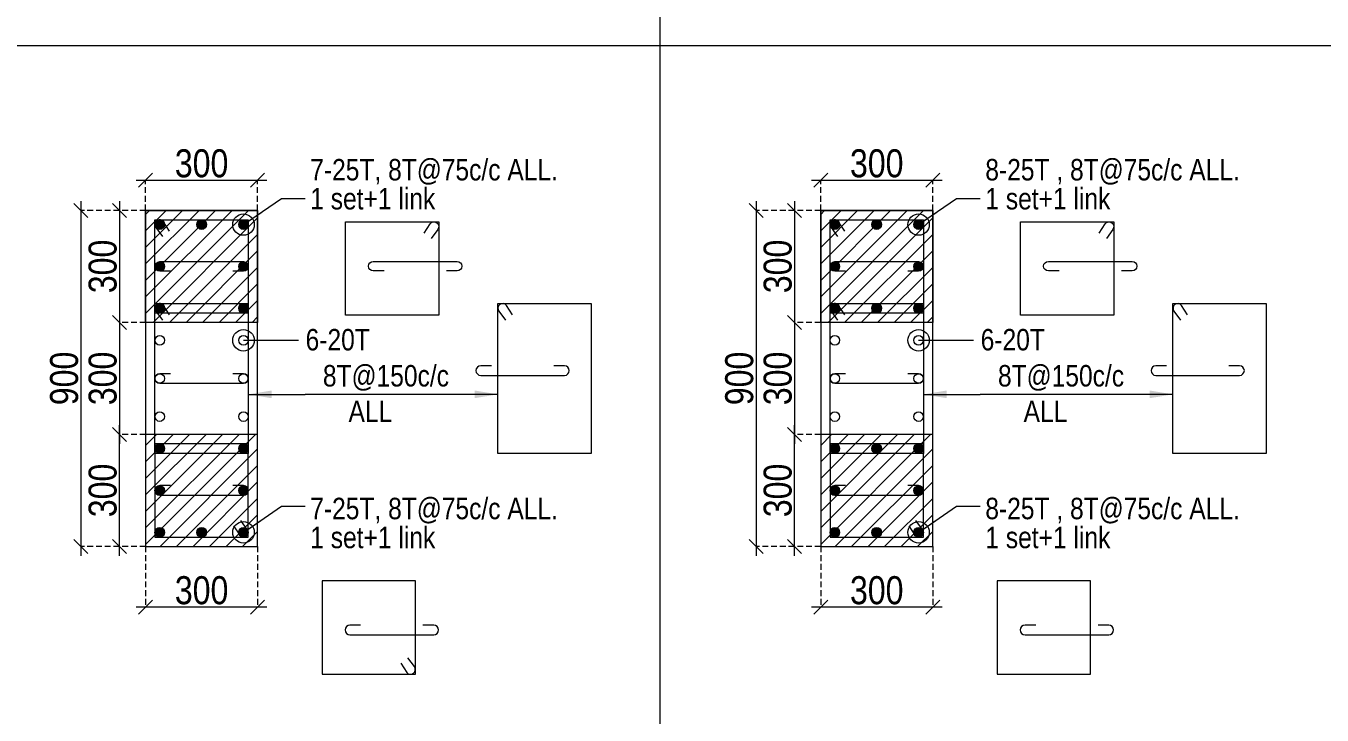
# Model space of a CAD drawing. Header units: millimetres. Extents: x 1112055 to 3390982, y -148532 to 766891.
# Drawn here: x 2107489 to 2121378, y 147705 to 155089 of the extents above; entities that cross this region are included whole.
import ezdxf
from ezdxf.enums import TextEntityAlignment as Align

# ---------------------------------------------------------------- set-up
doc = ezdxf.new("R2010")
doc.units = ezdxf.units.MM
doc.header["$PDMODE"] = 35
doc.header["$PDSIZE"] = -25
doc.linetypes.add('DASHED2', pattern=[0.375, 0.25, -0.125])
for name, color, linetype, lineweight in [('B COL', 1, 'Continuous', 30), ('B COL. SIZE DIM', 220, 'Continuous', 25), ('B COLSCH', 204, 'Continuous', 20), ('B STEEL', 34, 'Continuous', 15), ('B-ST TEXT', 7, 'Continuous', 9), ('F HATCH', 251, 'Continuous', 18)]:
    doc.layers.add(name, color=color, linetype=linetype, lineweight=lineweight)
doc.layers.add('B TEXT', color=7, linetype='Continuous')
doc.styles.add('dim inside', font='romans.shx', dxfattribs={"width": 0.8, "height": 125})
doc.styles.add('SWINC', font='swissc.ttf')
doc.styles.add('TAHOMA', font='tahoma.ttf')
doc.dimstyles.new('dim inside', dxfattribs={"dimtxt": 125, "dimasz": 100, "dimexe": 0, "dimexo": 0, "dimgap": 10, "dimtad": 0, "dimdec": 0, "dimzin": 0, "dimdsep": 46, "dimtxsty": 'dim inside', "dimblk": 'SMALL', "dimcen": 0.09, "dimadec": 0, "dimazin": 0, "dimtfac": 1, "dimtdec": 0, "dimtofl": 0, "dimtmove": 0, "dimatfit": 3, "dimfxl": 1, "dimtolj": 1, "dimtzin": 0, "dimarcsym": 2})
doc.dimstyles.new('PARESH', dxfattribs={"dimscale": 0, "dimtxt": 300, "dimasz": 150, "dimexe": 150, "dimexo": 150, "dimgap": 25, "dimtad": 1, "dimdec": 0, "dimzin": 0, "dimdsep": 46, "dimtxsty": 'TAHOMA', "dimblk": 'ARCHTICK', "dimcen": 100, "dimdle": 150, "dimclrd": 251, "dimclre": 251, "dimclrt": 6, "dimadec": 0, "dimazin": 0, "dimtfac": 1, "dimtdec": 0, "dimtix": 1, "dimtofl": 0, "dimtmove": 0, "dimatfit": 2, "dimfxl": 0.18, "dimtolj": 1, "dimtzin": 0, "dimlwd": 9, "dimlwe": 9, "dimarcsym": 0})
pattern_1 = [(45, (1207859.92, 80710.2), (-88.388348, 88.388348), [])]
pattern_2 = [(45, (1215093.46, 80710.2), (-88.388348, 88.388348), [])]

# ---------------------------------------------------------------- blocks, each defined once
blk = doc.blocks.new('_Oblique')
at = {"color": 0, "linetype": 'ByBlock', "lineweight": -2}
blk.add_line((-0.5, -0.5), (0.5, 0.5), dxfattribs=at)
blk = doc.blocks.new('*D337')
at = {"layer": 'B COL. SIZE DIM', "color": 250, "lineweight": 9, "ltscale": 250, "transparency": 16777216}
blk.add_line((2108672, 153437), (2110072, 153437), dxfattribs=at)
at = {"layer": 'B COL. SIZE DIM', "color": 250, "linetype": 'DASHED2', "lineweight": 9, "ltscale": 250, "transparency": 16777216}
for p, q in [((2108772, 153112), (2108772, 153437)), ((2109972, 153112), (2109972, 153437))]:
    blk.add_line(p, q, dxfattribs=at)
at = {"layer": 'Defpoints', "color": 0, "ltscale": 250, "transparency": 16777216}
for p in [(2109972, 153437), (2108772, 153112), (2109972, 153112)]:
    blk.add_point(p, dxfattribs=at)
at = {"layer": 'B COL. SIZE DIM', "color": 250, "lineweight": 9, "ltscale": 250, "transparency": 16777216, "xscale": 150, "yscale": 150, "zscale": 150, "rotation": 180}
blk.add_blockref('_Oblique', (2108772, 153437), dxfattribs=at)
at = {"layer": 'B COL. SIZE DIM', "color": 250, "lineweight": 9, "ltscale": 250, "transparency": 16777216, "xscale": 150, "yscale": 150, "zscale": 150}
blk.add_blockref('_Oblique', (2109972, 153437), dxfattribs=at)
at = {"layer": 'B COL. SIZE DIM', "color": 6, "ltscale": 250, "transparency": 16777216, "insert": (2109372, 153615), "char_height": 300, "attachment_point": 5, "style": 'SWINC'}
blk.add_mtext('\\A1;300', dxfattribs=at)
blk = doc.blocks.new('*D338')
at = {"layer": 'B COL. SIZE DIM', "color": 250, "lineweight": 9, "ltscale": 250, "transparency": 16777216}
blk.add_line((2108492, 152012), (2108492, 150612), dxfattribs=at)
at = {"layer": 'B COL. SIZE DIM', "color": 250, "linetype": 'DASHED2', "lineweight": 9, "ltscale": 250, "transparency": 16777216}
for p, q in [((2108772, 151912), (2108492, 151912)), ((2108772, 150712), (2108492, 150712))]:
    blk.add_line(p, q, dxfattribs=at)
at = {"layer": 'Defpoints', "color": 0, "ltscale": 250, "transparency": 16777216}
for p in [(2108772, 151912), (2108492, 150712), (2108772, 150712)]:
    blk.add_point(p, dxfattribs=at)
at = {"layer": 'B COL. SIZE DIM', "color": 250, "lineweight": 9, "ltscale": 250, "transparency": 16777216, "xscale": 150, "yscale": 150, "zscale": 150}
for p, rotation in [((2108492, 151912), 90), ((2108492, 150712), 270)]:
    blk.add_blockref('_Oblique', p, dxfattribs=dict(at, rotation=rotation))
at = {"layer": 'B COL. SIZE DIM', "color": 6, "ltscale": 250, "transparency": 16777216, "insert": (2108313, 151312), "char_height": 300, "attachment_point": 5, "rotation": 90, "style": 'SWINC'}
blk.add_mtext('\\A1;300', dxfattribs=at)
blk = doc.blocks.new('*D339')
at = {"layer": 'B COL. SIZE DIM', "color": 250, "lineweight": 9, "ltscale": 250, "transparency": 16777216}
blk.add_line((2108492, 153212), (2108492, 151812), dxfattribs=at)
at = {"layer": 'B COL. SIZE DIM', "color": 250, "linetype": 'DASHED2', "lineweight": 9, "ltscale": 250, "transparency": 16777216}
for p, q in [((2108772, 153112), (2108492, 153112)), ((2108772, 151912), (2108492, 151912))]:
    blk.add_line(p, q, dxfattribs=at)
at = {"layer": 'Defpoints', "color": 0, "ltscale": 250, "transparency": 16777216}
for p in [(2108772, 153112), (2108492, 151912), (2108772, 151912)]:
    blk.add_point(p, dxfattribs=at)
at = {"layer": 'B COL. SIZE DIM', "color": 250, "lineweight": 9, "ltscale": 250, "transparency": 16777216, "xscale": 150, "yscale": 150, "zscale": 150}
for p, rotation in [((2108492, 153112), 90), ((2108492, 151912), 270)]:
    blk.add_blockref('_Oblique', p, dxfattribs=dict(at, rotation=rotation))
at = {"layer": 'B COL. SIZE DIM', "color": 6, "ltscale": 250, "transparency": 16777216, "insert": (2108313, 152512), "char_height": 300, "attachment_point": 5, "rotation": 90, "style": 'SWINC'}
blk.add_mtext('\\A1;300', dxfattribs=at)
blk = doc.blocks.new('*D340')
at = {"layer": 'B COL. SIZE DIM', "color": 250, "lineweight": 9, "ltscale": 250, "transparency": 16777216}
blk.add_line((2108492, 149412), (2108492, 150812), dxfattribs=at)
at = {"layer": 'B COL. SIZE DIM', "color": 250, "linetype": 'DASHED2', "lineweight": 9, "ltscale": 250, "transparency": 16777216}
for p, q in [((2108772, 150712), (2108492, 150712)), ((2108772, 149512), (2108492, 149512))]:
    blk.add_line(p, q, dxfattribs=at)
at = {"layer": 'Defpoints', "color": 0, "ltscale": 250, "transparency": 16777216}
for p in [(2108492, 150712), (2108772, 150712), (2108772, 149512)]:
    blk.add_point(p, dxfattribs=at)
at = {"layer": 'B COL. SIZE DIM', "color": 250, "lineweight": 9, "ltscale": 250, "transparency": 16777216, "xscale": 150, "yscale": 150, "zscale": 150}
for p, rotation in [((2108492, 150712), 90), ((2108492, 149512), 270)]:
    blk.add_blockref('_Oblique', p, dxfattribs=dict(at, rotation=rotation))
at = {"layer": 'B COL. SIZE DIM', "color": 6, "ltscale": 250, "transparency": 16777216, "insert": (2108313, 150112), "char_height": 300, "attachment_point": 5, "rotation": 90, "style": 'SWINC'}
blk.add_mtext('\\A1;300', dxfattribs=at)
blk = doc.blocks.new('*D341')
at = {"layer": 'B COL. SIZE DIM', "color": 250, "lineweight": 9, "ltscale": 250, "transparency": 16777216}
blk.add_line((2108079, 153212), (2108079, 149412), dxfattribs=at)
at = {"layer": 'B COL. SIZE DIM', "color": 250, "linetype": 'DASHED2', "lineweight": 9, "ltscale": 250, "transparency": 16777216}
for p, q in [((2108772, 153112), (2108079, 153112)), ((2108772, 149512), (2108079, 149512))]:
    blk.add_line(p, q, dxfattribs=at)
at = {"layer": 'Defpoints', "color": 0, "ltscale": 250, "transparency": 16777216}
for p in [(2108772, 153112), (2108079, 149512), (2108772, 149512)]:
    blk.add_point(p, dxfattribs=at)
at = {"layer": 'B COL. SIZE DIM', "color": 250, "lineweight": 9, "ltscale": 250, "transparency": 16777216, "xscale": 150, "yscale": 150, "zscale": 150}
for p, rotation in [((2108079, 153112), 90), ((2108079, 149512), 270)]:
    blk.add_blockref('_Oblique', p, dxfattribs=dict(at, rotation=rotation))
at = {"layer": 'B COL. SIZE DIM', "color": 6, "ltscale": 250, "transparency": 16777216, "insert": (2107900, 151312), "char_height": 300, "attachment_point": 5, "rotation": 90, "style": 'SWINC'}
blk.add_mtext('\\A1;900', dxfattribs=at)
blk = doc.blocks.new('*D441')
at = {"layer": 'B COL. SIZE DIM', "color": 250, "linetype": 'DASHED2', "lineweight": 9, "ltscale": 250, "transparency": 16777216}
for p, q in [((2108772, 149512), (2108772, 148862)), ((2109972, 149512), (2109972, 148862))]:
    blk.add_line(p, q, dxfattribs=at)
at = {"layer": 'B COL. SIZE DIM', "color": 250, "lineweight": 9, "ltscale": 250, "transparency": 16777216}
blk.add_line((2110072, 148862), (2108672, 148862), dxfattribs=at)
at = {"layer": 'Defpoints', "color": 0, "ltscale": 250, "transparency": 16777216}
for p in [(2108772, 149512), (2109972, 149512), (2108772, 148862)]:
    blk.add_point(p, dxfattribs=at)
at = {"layer": 'B COL. SIZE DIM', "color": 250, "lineweight": 9, "ltscale": 250, "transparency": 16777216, "xscale": 150, "yscale": 150, "zscale": 150, "rotation": 180}
blk.add_blockref('_Oblique', (2108772, 148862), dxfattribs=at)
at = {"layer": 'B COL. SIZE DIM', "color": 250, "lineweight": 9, "ltscale": 250, "transparency": 16777216, "xscale": 150, "yscale": 150, "zscale": 150}
blk.add_blockref('_Oblique', (2109972, 148862), dxfattribs=at)
at = {"layer": 'B COL. SIZE DIM', "color": 6, "ltscale": 250, "transparency": 16777216, "insert": (2109372, 149041), "char_height": 300, "attachment_point": 5, "style": 'SWINC'}
blk.add_mtext('\\A1;300', dxfattribs=at)
blk = doc.blocks.new('_ArchTick')
at = {"color": 0, "linetype": 'ByBlock', "const_width": 0.15}
blk.add_lwpolyline([(-0.5, -0.5), (0.5, 0.5)], dxfattribs=at)
blk = doc.blocks.new('*D372')
at = {"layer": 'B COL. SIZE DIM', "color": 250, "lineweight": 9, "ltscale": 250, "transparency": 16777216}
blk.add_line((2115906, 153437), (2117306, 153437), dxfattribs=at)
at = {"layer": 'B COL. SIZE DIM', "color": 250, "linetype": 'DASHED2', "lineweight": 9, "ltscale": 250, "transparency": 16777216}
for p, q in [((2116006, 153112), (2116006, 153437)), ((2117206, 153112), (2117206, 153437))]:
    blk.add_line(p, q, dxfattribs=at)
at = {"layer": 'Defpoints', "color": 0, "ltscale": 250, "transparency": 16777216}
for p in [(2117206, 153437), (2116006, 153112), (2117206, 153112)]:
    blk.add_point(p, dxfattribs=at)
at = {"layer": 'B COL. SIZE DIM', "color": 250, "lineweight": 9, "ltscale": 250, "transparency": 16777216, "xscale": 150, "yscale": 150, "zscale": 150, "rotation": 180}
blk.add_blockref('_Oblique', (2116006, 153437), dxfattribs=at)
at = {"layer": 'B COL. SIZE DIM', "color": 250, "lineweight": 9, "ltscale": 250, "transparency": 16777216, "xscale": 150, "yscale": 150, "zscale": 150}
blk.add_blockref('_Oblique', (2117206, 153437), dxfattribs=at)
at = {"layer": 'B COL. SIZE DIM', "color": 6, "ltscale": 250, "transparency": 16777216, "insert": (2116606, 153615), "char_height": 300, "attachment_point": 5, "style": 'SWINC'}
blk.add_mtext('\\A1;300', dxfattribs=at)
blk = doc.blocks.new('*D373')
at = {"layer": 'B COL. SIZE DIM', "color": 250, "lineweight": 9, "ltscale": 250, "transparency": 16777216}
blk.add_line((2115725, 152012), (2115725, 150612), dxfattribs=at)
at = {"layer": 'B COL. SIZE DIM', "color": 250, "linetype": 'DASHED2', "lineweight": 9, "ltscale": 250, "transparency": 16777216}
for p, q in [((2116006, 151912), (2115725, 151912)), ((2116006, 150712), (2115725, 150712))]:
    blk.add_line(p, q, dxfattribs=at)
at = {"layer": 'Defpoints', "color": 0, "ltscale": 250, "transparency": 16777216}
for p in [(2116006, 151912), (2115725, 150712), (2116006, 150712)]:
    blk.add_point(p, dxfattribs=at)
at = {"layer": 'B COL. SIZE DIM', "color": 250, "lineweight": 9, "ltscale": 250, "transparency": 16777216, "xscale": 150, "yscale": 150, "zscale": 150}
for p, rotation in [((2115725, 151912), 90), ((2115725, 150712), 270)]:
    blk.add_blockref('_Oblique', p, dxfattribs=dict(at, rotation=rotation))
at = {"layer": 'B COL. SIZE DIM', "color": 6, "ltscale": 250, "transparency": 16777216, "insert": (2115546, 151312), "char_height": 300, "attachment_point": 5, "rotation": 90, "style": 'SWINC'}
blk.add_mtext('\\A1;300', dxfattribs=at)
blk = doc.blocks.new('*D374')
at = {"layer": 'B COL. SIZE DIM', "color": 250, "lineweight": 9, "ltscale": 250, "transparency": 16777216}
blk.add_line((2115725, 153212), (2115725, 151812), dxfattribs=at)
at = {"layer": 'B COL. SIZE DIM', "color": 250, "linetype": 'DASHED2', "lineweight": 9, "ltscale": 250, "transparency": 16777216}
for p, q in [((2116006, 153112), (2115725, 153112)), ((2116006, 151912), (2115725, 151912))]:
    blk.add_line(p, q, dxfattribs=at)
at = {"layer": 'Defpoints', "color": 0, "ltscale": 250, "transparency": 16777216}
for p in [(2116006, 153112), (2115725, 151912), (2116006, 151912)]:
    blk.add_point(p, dxfattribs=at)
at = {"layer": 'B COL. SIZE DIM', "color": 250, "lineweight": 9, "ltscale": 250, "transparency": 16777216, "xscale": 150, "yscale": 150, "zscale": 150}
for p, rotation in [((2115725, 153112), 90), ((2115725, 151912), 270)]:
    blk.add_blockref('_Oblique', p, dxfattribs=dict(at, rotation=rotation))
at = {"layer": 'B COL. SIZE DIM', "color": 6, "ltscale": 250, "transparency": 16777216, "insert": (2115546, 152512), "char_height": 300, "attachment_point": 5, "rotation": 90, "style": 'SWINC'}
blk.add_mtext('\\A1;300', dxfattribs=at)
blk = doc.blocks.new('*D375')
at = {"layer": 'B COL. SIZE DIM', "color": 250, "lineweight": 9, "ltscale": 250, "transparency": 16777216}
blk.add_line((2115725, 149412), (2115725, 150812), dxfattribs=at)
at = {"layer": 'B COL. SIZE DIM', "color": 250, "linetype": 'DASHED2', "lineweight": 9, "ltscale": 250, "transparency": 16777216}
for p, q in [((2116006, 150712), (2115725, 150712)), ((2116006, 149512), (2115725, 149512))]:
    blk.add_line(p, q, dxfattribs=at)
at = {"layer": 'Defpoints', "color": 0, "ltscale": 250, "transparency": 16777216}
for p in [(2115725, 150712), (2116006, 150712), (2116006, 149512)]:
    blk.add_point(p, dxfattribs=at)
at = {"layer": 'B COL. SIZE DIM', "color": 250, "lineweight": 9, "ltscale": 250, "transparency": 16777216, "xscale": 150, "yscale": 150, "zscale": 150}
for p, rotation in [((2115725, 150712), 90), ((2115725, 149512), 270)]:
    blk.add_blockref('_Oblique', p, dxfattribs=dict(at, rotation=rotation))
at = {"layer": 'B COL. SIZE DIM', "color": 6, "ltscale": 250, "transparency": 16777216, "insert": (2115546, 150112), "char_height": 300, "attachment_point": 5, "rotation": 90, "style": 'SWINC'}
blk.add_mtext('\\A1;300', dxfattribs=at)
blk = doc.blocks.new('*D376')
at = {"layer": 'B COL. SIZE DIM', "color": 250, "lineweight": 9, "ltscale": 250, "transparency": 16777216}
blk.add_line((2115313, 153212), (2115313, 149412), dxfattribs=at)
at = {"layer": 'B COL. SIZE DIM', "color": 250, "linetype": 'DASHED2', "lineweight": 9, "ltscale": 250, "transparency": 16777216}
for p, q in [((2116006, 153112), (2115313, 153112)), ((2116006, 149512), (2115313, 149512))]:
    blk.add_line(p, q, dxfattribs=at)
at = {"layer": 'Defpoints', "color": 0, "ltscale": 250, "transparency": 16777216}
for p in [(2116006, 153112), (2115313, 149512), (2116006, 149512)]:
    blk.add_point(p, dxfattribs=at)
at = {"layer": 'B COL. SIZE DIM', "color": 250, "lineweight": 9, "ltscale": 250, "transparency": 16777216, "xscale": 150, "yscale": 150, "zscale": 150}
for p, rotation in [((2115313, 153112), 90), ((2115313, 149512), 270)]:
    blk.add_blockref('_Oblique', p, dxfattribs=dict(at, rotation=rotation))
at = {"layer": 'B COL. SIZE DIM', "color": 6, "ltscale": 250, "transparency": 16777216, "insert": (2115134, 151312), "char_height": 300, "attachment_point": 5, "rotation": 90, "style": 'SWINC'}
blk.add_mtext('\\A1;900', dxfattribs=at)
blk = doc.blocks.new('*D454')
at = {"layer": 'B COL. SIZE DIM', "color": 250, "linetype": 'DASHED2', "lineweight": 9, "ltscale": 250, "transparency": 16777216}
for p, q in [((2116006, 149512), (2116006, 148862)), ((2117206, 149512), (2117206, 148862))]:
    blk.add_line(p, q, dxfattribs=at)
at = {"layer": 'B COL. SIZE DIM', "color": 250, "lineweight": 9, "ltscale": 250, "transparency": 16777216}
blk.add_line((2117306, 148862), (2115906, 148862), dxfattribs=at)
at = {"layer": 'Defpoints', "color": 0, "ltscale": 250, "transparency": 16777216}
for p in [(2116006, 149512), (2117206, 149512), (2116006, 148862)]:
    blk.add_point(p, dxfattribs=at)
at = {"layer": 'B COL. SIZE DIM', "color": 250, "lineweight": 9, "ltscale": 250, "transparency": 16777216, "xscale": 150, "yscale": 150, "zscale": 150, "rotation": 180}
blk.add_blockref('_Oblique', (2116006, 148862), dxfattribs=at)
at = {"layer": 'B COL. SIZE DIM', "color": 250, "lineweight": 9, "ltscale": 250, "transparency": 16777216, "xscale": 150, "yscale": 150, "zscale": 150}
blk.add_blockref('_Oblique', (2117206, 148862), dxfattribs=at)
at = {"layer": 'B COL. SIZE DIM', "color": 6, "ltscale": 250, "transparency": 16777216, "insert": (2116606, 149041), "char_height": 300, "attachment_point": 5, "style": 'SWINC'}
blk.add_mtext('\\A1;300', dxfattribs=at)

msp = doc.modelspace()

# ---------------------------------------------------------------- hatches: boundary and pattern name
at = {"layer": 'B STEEL', "lineweight": 13}
h = msp.add_hatch(color=256, dxfattribs=at)
h.dxf.hatch_style = 1
edge = h.paths.add_edge_path()
edge.add_arc((2108923.5, 152960.4), 51.4, 0, 360)
h = msp.add_hatch(color=256, dxfattribs=at)
h.dxf.hatch_style = 1
edge = h.paths.add_edge_path()
edge.add_arc((2109372.1, 152960.4), 51.4, 0, 360)
h = msp.add_hatch(color=256, dxfattribs=at)
h.dxf.hatch_style = 1
edge = h.paths.add_edge_path()
edge.add_arc((2109820.7, 152960.4), 51.4, 0, 360)
h = msp.add_hatch(color=256, dxfattribs=at)
h.dxf.hatch_style = 1
edge = h.paths.add_edge_path()
edge.add_arc((2116157.1, 152960.4), 51.4, 0, 360)
at = {"layer": 'B STEEL', "lineweight": 30}
h = msp.add_hatch(color=256, dxfattribs=at)
h.dxf.hatch_style = 1
edge = h.paths.add_edge_path()
edge.add_arc((2116605.7, 152960.4), 51.4, 0, 360)
at = {"layer": 'B STEEL', "lineweight": 13}
h = msp.add_hatch(color=256, dxfattribs=at)
h.dxf.hatch_style = 1
edge = h.paths.add_edge_path()
edge.add_arc((2117054.3, 152960.4), 51.4, 0, 360)
h = msp.add_hatch(color=256, dxfattribs=at)
h.dxf.hatch_style = 1
edge = h.paths.add_edge_path()
edge.add_arc((2108923.5, 152511.8), 51.4, 0, 360)
h = msp.add_hatch(color=256, dxfattribs=at)
h.dxf.hatch_style = 1
edge = h.paths.add_edge_path()
edge.add_arc((2109820.7, 152511.8), 51.4, 0, 360)
at = {"layer": 'B STEEL', "lineweight": 30}
h = msp.add_hatch(color=256, dxfattribs=at)
h.dxf.hatch_style = 1
edge = h.paths.add_edge_path()
edge.add_arc((2116157.1, 152511.8), 51.4, 0, 360)
h = msp.add_hatch(color=256, dxfattribs=at)
h.dxf.hatch_style = 1
edge = h.paths.add_edge_path()
edge.add_arc((2117054.3, 152511.8), 51.4, 0, 360)
at = {"layer": 'B STEEL', "lineweight": 13}
h = msp.add_hatch(color=256, dxfattribs=at)
h.dxf.hatch_style = 1
edge = h.paths.add_edge_path()
edge.add_arc((2108923.5, 152063.2), 51.4, 0, 360)
h = msp.add_hatch(color=256, dxfattribs=at)
h.dxf.hatch_style = 1
edge = h.paths.add_edge_path()
edge.add_arc((2109820.7, 152063.2), 51.4, 0, 360)
h = msp.add_hatch(color=256, dxfattribs=at)
h.dxf.hatch_style = 1
edge = h.paths.add_edge_path()
edge.add_arc((2116157.1, 152063.2), 51.4, 0, 360)
at = {"layer": 'B STEEL', "lineweight": 30}
h = msp.add_hatch(color=256, dxfattribs=at)
h.dxf.hatch_style = 1
edge = h.paths.add_edge_path()
edge.add_arc((2116605.7, 152063.2), 51.4, 0, 360)
at = {"layer": 'B STEEL', "lineweight": 13}
h = msp.add_hatch(color=256, dxfattribs=at)
h.dxf.hatch_style = 1
edge = h.paths.add_edge_path()
edge.add_arc((2117054.3, 152063.2), 51.4, 0, 360)
h = msp.add_hatch(color=256, dxfattribs=at)
h.dxf.hatch_style = 1
edge = h.paths.add_edge_path()
edge.add_arc((2108923.5, 150560.4), 51.4, 0, 360)
h = msp.add_hatch(color=256, dxfattribs=at)
h.dxf.hatch_style = 1
edge = h.paths.add_edge_path()
edge.add_arc((2109820.7, 150560.4), 51.4, 0, 360)
h = msp.add_hatch(color=256, dxfattribs=at)
h.dxf.hatch_style = 1
edge = h.paths.add_edge_path()
edge.add_arc((2116157.1, 150560.4), 51.4, 0, 360)
at = {"layer": 'B STEEL', "lineweight": 30}
h = msp.add_hatch(color=256, dxfattribs=at)
h.dxf.hatch_style = 1
edge = h.paths.add_edge_path()
edge.add_arc((2116605.7, 150560.4), 51.4, 0, 360)
at = {"layer": 'B STEEL', "lineweight": 13}
h = msp.add_hatch(color=256, dxfattribs=at)
h.dxf.hatch_style = 1
edge = h.paths.add_edge_path()
edge.add_arc((2117054.3, 150560.4), 51.4, 0, 360)
h = msp.add_hatch(color=256, dxfattribs=at)
h.dxf.hatch_style = 1
edge = h.paths.add_edge_path()
edge.add_arc((2108923.5, 150111.8), 51.4, 0, 360)
h = msp.add_hatch(color=256, dxfattribs=at)
h.dxf.hatch_style = 1
edge = h.paths.add_edge_path()
edge.add_arc((2109820.7, 150111.8), 51.4, 0, 360)
at = {"layer": 'B STEEL', "lineweight": 30}
h = msp.add_hatch(color=256, dxfattribs=at)
h.dxf.hatch_style = 1
edge = h.paths.add_edge_path()
edge.add_arc((2116157.1, 150111.8), 51.4, 0, 360)
h = msp.add_hatch(color=256, dxfattribs=at)
h.dxf.hatch_style = 1
edge = h.paths.add_edge_path()
edge.add_arc((2117054.3, 150111.8), 51.4, 0, 360)
at = {"layer": 'B STEEL', "lineweight": 13}
h = msp.add_hatch(color=256, dxfattribs=at)
h.dxf.hatch_style = 1
edge = h.paths.add_edge_path()
edge.add_arc((2108923.5, 149663.2), 51.4, 0, 360)
h = msp.add_hatch(color=256, dxfattribs=at)
h.dxf.hatch_style = 1
edge = h.paths.add_edge_path()
edge.add_arc((2109372.1, 149663.2), 51.4, 0, 360)
h = msp.add_hatch(color=256, dxfattribs=at)
h.dxf.hatch_style = 1
edge = h.paths.add_edge_path()
edge.add_arc((2109820.7, 149663.2), 51.4, 0, 360)
h = msp.add_hatch(color=256, dxfattribs=at)
h.dxf.hatch_style = 1
edge = h.paths.add_edge_path()
edge.add_arc((2116157.1, 149663.2), 51.4, 0, 360)
at = {"layer": 'B STEEL', "lineweight": 30}
h = msp.add_hatch(color=256, dxfattribs=at)
h.dxf.hatch_style = 1
edge = h.paths.add_edge_path()
edge.add_arc((2116605.7, 149663.2), 51.4, 0, 360)
at = {"layer": 'B STEEL', "lineweight": 13}
h = msp.add_hatch(color=256, dxfattribs=at)
h.dxf.hatch_style = 1
edge = h.paths.add_edge_path()
edge.add_arc((2117054.3, 149663.2), 51.4, 0, 360)
at = {"layer": 'F HATCH', "lineweight": 0}
h = msp.add_hatch(dxfattribs=at)
h.set_pattern_fill('ANSI31', color=250, scale=1000)
h.set_pattern_definition(pattern_1)
h.paths.add_polyline_path([(2108772.1, 153111.8), (2109972.1, 153111.8), (2109972.1, 151911.8), (2108772.1, 151911.8)])
h = msp.add_hatch(dxfattribs=at)
h.set_pattern_fill('ANSI31', color=250, scale=1000)
h.set_pattern_definition(pattern_2)
h.paths.add_polyline_path([(2116005.7, 153111.8), (2117205.7, 153111.8), (2117205.7, 151911.8), (2116005.7, 151911.8)])
h = msp.add_hatch(dxfattribs=at)
h.set_pattern_fill('ANSI31', color=250, scale=1000)
h.set_pattern_definition(pattern_1)
h.paths.add_polyline_path([(2108772.1, 149511.8), (2109972.1, 149511.8), (2109972.1, 150711.8), (2108772.1, 150711.8)])
h = msp.add_hatch(dxfattribs=at)
h.set_pattern_fill('ANSI31', color=250, scale=1000)
h.set_pattern_definition(pattern_2)
h.paths.add_polyline_path([(2116005.7, 149511.8), (2117205.7, 149511.8), (2117205.7, 150711.8), (2116005.7, 150711.8)])

# ---------------------------------------------------------------- linework, layer by layer
at = {"layer": 'B COL', "lineweight": 13}
for points in [[(2108772.1, 149511.8), (2109972.1, 149511.8), (2109972.1, 153111.8), (2108772.1, 153111.8)], [(2108772.1, 153111.8), (2109972.1, 153111.8), (2109972.1, 151911.8), (2108772.1, 151911.8)], [(2116005.7, 149511.8), (2117205.7, 149511.8), (2117205.7, 153111.8), (2116005.7, 153111.8)], [(2116005.7, 153111.8), (2117205.7, 153111.8), (2117205.7, 151911.8), (2116005.7, 151911.8)], [(2108772.1, 149511.8), (2109972.1, 149511.8), (2109972.1, 150711.8), (2108772.1, 150711.8)], [(2116005.7, 149511.8), (2117205.7, 149511.8), (2117205.7, 150711.8), (2116005.7, 150711.8)]]:
    msp.add_lwpolyline(points, close=True, dxfattribs=at)
at = {"layer": 'B COLSCH', "color": 250, "lineweight": 0}
for p, q in [((2114280.2, 196077.4), (2114280.2, 139385.8)), ((2087919, 154878.2), (2215549.8, 154878.2))]:
    msp.add_line(p, q, dxfattribs=at)
at = {"layer": 'B STEEL', "lineweight": 13}
for points in [[(2108872.1, 153011.8), (2109872.1, 153011.8), (2109872.1, 152011.8), (2108872.1, 152011.8)], [(2110912.8, 152990.2), (2111912.8, 152990.2), (2111912.8, 151990.2), (2110912.8, 151990.2)], [(2116105.7, 153011.8), (2117105.7, 153011.8), (2117105.7, 152011.8), (2116105.7, 152011.8)], [(2118146.3, 152990.2), (2119146.3, 152990.2), (2119146.3, 151990.2), (2118146.3, 151990.2)], [(2108872.1, 149611.8), (2109872.1, 149611.8), (2109872.1, 150611.8), (2108872.1, 150611.8)], [(2116105.7, 149611.8), (2117105.7, 149611.8), (2117105.7, 150611.8), (2116105.7, 150611.8)], [(2110662.2, 148142.1), (2111662.2, 148142.1), (2111662.2, 149142.1), (2110662.2, 149142.1)], [(2117895.8, 148142.1), (2118895.8, 148142.1), (2118895.8, 149142.1), (2117895.8, 149142.1)]]:
    msp.add_lwpolyline(points, close=True, dxfattribs=at)
for points in [[(2109029.1, 152891.6), (2108964.4, 152991.6, 1), (2108882.7, 152929.2), (2108951.7, 152834.3)], [(2111755.7, 152870), (2111820.5, 152970, -1), (2111902.2, 152907.5), (2111833.2, 152812.6)], [(2116262.7, 152891.6), (2116197.9, 152991.6, 1), (2116116.2, 152929.2), (2116185.3, 152834.3)], [(2118989.3, 152870), (2119054, 152970, -1), (2119135.7, 152907.5), (2119066.7, 152812.6)], [(2109715.1, 149732), (2109779.9, 149632, 1), (2109861.6, 149694.4), (2109792.5, 149789.3)], [(2116948.7, 149732), (2117013.4, 149632, 1), (2117095.1, 149694.4), (2117026.1, 149789.3)], [(2111505.2, 148262.3), (2111570, 148162.3, 1), (2111651.7, 148224.8), (2111582.7, 148319.7)]]:
    msp.add_lwpolyline(points, format="xyb", dxfattribs=at)
at = {"layer": 'B STEEL', "color": 34, "lineweight": 9, "ltscale": 0.5}
for points in [[(2109038.1, 152460.4), (2108923.5, 152460.4, -1), (2108923.5, 152563.2), (2109820.7, 152563.2, -1), (2109820.7, 152460.4), (2109706.2, 152460.4)], [(2111326.4, 152463.5), (2111211.8, 152463.5, -1), (2111211.8, 152566.3), (2112109, 152566.3, -1), (2112109, 152463.5), (2111994.5, 152463.5)], [(2116271.7, 152460.4), (2116157.1, 152460.4, -1), (2116157.1, 152563.2), (2117054.3, 152563.2, -1), (2117054.3, 152460.4), (2116939.7, 152460.4)], [(2118559.9, 152463.5), (2118445.4, 152463.5, -1), (2118445.4, 152566.3), (2119342.6, 152566.3, -1), (2119342.6, 152463.5), (2119228, 152463.5)], [(2109038.1, 150163.2), (2108923.5, 150163.2, 1), (2108923.5, 150060.4), (2109820.7, 150060.4, 1), (2109820.7, 150163.2), (2109706.2, 150163.2)], [(2116271.7, 150163.2), (2116157.1, 150163.2, 1), (2116157.1, 150060.4), (2117054.3, 150060.4, 1), (2117054.3, 150163.2), (2116939.7, 150163.2)], [(2111075.9, 148668.8), (2110961.3, 148668.8, 1), (2110961.3, 148566), (2111858.5, 148566, 1), (2111858.5, 148668.8), (2111743.9, 148668.8)], [(2118309.4, 148668.8), (2118194.9, 148668.8, 1), (2118194.9, 148566), (2119092.1, 148566, 1), (2119092.1, 148668.8), (2118977.5, 148668.8)]]:
    msp.add_lwpolyline(points, format="xyb", dxfattribs=at)
at = {"layer": 'B STEEL', "color": 3, "lineweight": 13}
for points in [[(2109872.1, 150509), (2108872.1, 150509), (2108872.1, 152114.6), (2109872.1, 152114.6)], [(2113546.9, 150509), (2112546.9, 150509), (2112546.9, 152114.6), (2113546.9, 152114.6)], [(2117105.7, 150509), (2116105.7, 150509), (2116105.7, 152114.6), (2117105.7, 152114.6)], [(2120780.4, 150509), (2119780.4, 150509), (2119780.4, 152114.6), (2120780.4, 152114.6)]]:
    msp.add_lwpolyline(points, close=True, dxfattribs=at)
for points in [[(2109029.1, 151994.4), (2108964.4, 152094.4, 1), (2108882.7, 152032), (2108951.7, 151937.1)], [(2112703.9, 151994.4), (2112639.1, 152094.4, 1), (2112557.4, 152032), (2112626.4, 151937.1)], [(2116262.7, 151994.4), (2116197.9, 152094.4, 1), (2116116.2, 152032), (2116185.3, 151937.1)], [(2119937.4, 151994.4), (2119872.7, 152094.4, 1), (2119791, 152032), (2119860, 151937.1)], [(2112477.5, 151447.6), (2112363, 151447.6, 1), (2112363, 151344.7), (2113260.2, 151344.7, 1), (2113260.2, 151447.6), (2113145.6, 151447.6)], [(2119711.1, 151447.6), (2119596.5, 151447.6, 1), (2119596.5, 151344.7), (2120493.7, 151344.7, 1), (2120493.7, 151447.6), (2120379.1, 151447.6)], [(2109038.1, 151362.6), (2108923.5, 151362.6, 1), (2108923.5, 151259.7), (2109820.7, 151259.7, 1), (2109820.7, 151362.6), (2109706.2, 151362.6)], [(2116271.7, 151362.6), (2116157.1, 151362.6, 1), (2116157.1, 151259.7), (2117054.3, 151259.7, 1), (2117054.3, 151362.6), (2116939.7, 151362.6)]]:
    msp.add_lwpolyline(points, format="xyb", dxfattribs=at)
at = {"layer": 'B STEEL', "lineweight": 13}
for centre in [(2108923.5, 152960.4), (2109372.1, 152960.4), (2109820.7, 152960.4), (2116157.1, 152960.4), (2116605.7, 152960.4), (2117054.3, 152960.4), (2108923.5, 152511.8), (2109820.7, 152511.8), (2116157.1, 152511.8), (2117054.3, 152511.8), (2108923.5, 152063.2), (2109820.7, 152063.2), (2116157.1, 152063.2), (2116605.7, 152063.2), (2117054.3, 152063.2), (2108923.5, 151720.4), (2109820.7, 151720.4), (2116157.1, 151720.4), (2117054.3, 151720.4), (2108923.5, 151311.2), (2109820.7, 151311.2), (2116157.1, 151311.2), (2117054.3, 151311.2), (2108923.5, 150903.2), (2109820.7, 150903.2), (2116157.1, 150903.2), (2117054.3, 150903.2), (2108923.5, 150560.4), (2109820.7, 150560.4), (2116157.1, 150560.4), (2116605.7, 150560.4), (2117054.3, 150560.4), (2108923.5, 150111.8), (2109820.7, 150111.8), (2116157.1, 150111.8), (2117054.3, 150111.8), (2108923.5, 149663.2), (2109372.1, 149663.2), (2109820.7, 149663.2), (2116157.1, 149663.2), (2116605.7, 149663.2), (2117054.3, 149663.2)]:
    msp.add_circle(centre, 51.4, dxfattribs=at)

# ---------------------------------------------------------------- texts
at = {"layer": 'B TEXT', "lineweight": 15, "style": 'SWINC'}
for s, p in [('7-25T, 8T@75c/c ALL.', (2110535.7, 153364.3)), ('8-25T , 8T@75c/c ALL.', (2117769.3, 153364.3)), ('1 set+1 link', (2110535.7, 153054.1)), ('1 set+1 link', (2117769.3, 153054.1)), ('6-20T', (2110486.1, 151543.1)), ('6-20T', (2117719.7, 151543.1)), ('8T@150c/c', (2110671.6, 151156.6)), ('8T@150c/c', (2117905.2, 151156.6)), ('ALL', (2110946.2, 150775.8)), ('ALL', (2118179.7, 150775.8)), ('7-25T, 8T@75c/c ALL.', (2110535.7, 149734.5)), ('8-25T , 8T@75c/c ALL.', (2117769.3, 149734.5)), ('1 set+1 link', (2110535.7, 149424.3)), ('1 set+1 link', (2117769.3, 149424.3))]:
    msp.add_text(s, height=230, dxfattribs=at).set_placement(p, align=Align.BOTTOM_LEFT)

# ---------------------------------------------------------------- dimensions: what is measured, and where the dimension line sits
at = {"layer": 'B COL. SIZE DIM', "color": 250, "ltscale": 250}
for base, p1, p2, picture, middle in [((2109972.1, 153436.6), (2108772.1, 153111.8), (2109972.1, 153111.8), '*D337', (2109372.1, 153615.4)), ((2117205.7, 153436.6), (2116005.7, 153111.8), (2117205.7, 153111.8), '*D372', (2116605.7, 153615.4)), ((2108772.1, 148862.2), (2109972.1, 149511.8), (2108772.1, 149511.8), '*D441', (2109372.1, 149041)), ((2116005.7, 148862.2), (2117205.7, 149511.8), (2116005.7, 149511.8), '*D454', (2116605.7, 149041))]:
    dim = msp.add_linear_dim(base=base, p1=p1, p2=p2, dimstyle='dim inside', override={"dimtxt": 300, "dimasz": 150, "dimgap": 25, "dimtad": 3, "dimlfac": 0.25, "dimtxsty": 'SWINC', "dimblk1": 'Oblique', "dimblk2": 'Oblique', "dimsah": 1, "dimdle": 100, "dimclrd": 250, "dimclre": 250, "dimclrt": 6, "dimfxl": 1000, "dimlwd": 9, "dimlwe": 9}, dxfattribs=at)
    dim.commit()
    dim.dimension.update_dxf_attribs({"geometry": picture, "text_midpoint": middle})
for base, p1, p2, angle, picture, middle in [((2108079.4, 149511.8), (2108772.1, 153111.8), (2108772.1, 149511.8), 90, '*D341', (2107900.4, 151311.8)), ((2108491.6, 151911.8), (2108772.1, 153111.8), (2108772.1, 151911.8), 90, '*D339', (2108312.8, 152511.8)), ((2115313, 149511.8), (2116005.7, 153111.8), (2116005.7, 149511.8), 90, '*D376', (2115134, 151311.8)), ((2115725.2, 151911.8), (2116005.7, 153111.8), (2116005.7, 151911.8), 90, '*D374', (2115546.4, 152511.8)), ((2108491.6, 150711.8), (2108772.1, 151911.8), (2108772.1, 150711.8), 90, '*D338', (2108312.8, 151311.8)), ((2115725.2, 150711.8), (2116005.7, 151911.8), (2116005.7, 150711.8), 90, '*D373', (2115546.4, 151311.8)), ((2108491.6, 150711.8), (2108772.1, 149511.8), (2108772.1, 150711.8), 270, '*D340', (2108312.8, 150111.8)), ((2115725.2, 150711.8), (2116005.7, 149511.8), (2116005.7, 150711.8), 270, '*D375', (2115546.4, 150111.8))]:
    dim = msp.add_linear_dim(base=base, p1=p1, p2=p2, angle=angle, dimstyle='dim inside', override={"dimtxt": 300, "dimasz": 150, "dimgap": 25, "dimtad": 3, "dimlfac": 0.25, "dimtxsty": 'SWINC', "dimblk1": 'Oblique', "dimblk2": 'Oblique', "dimsah": 1, "dimdle": 100, "dimclrd": 250, "dimclre": 250, "dimclrt": 6, "dimfxl": 1000, "dimlwd": 9, "dimlwe": 9}, dxfattribs=at)
    dim.commit()
    dim.dimension.update_dxf_attribs({"geometry": picture, "text_midpoint": middle})

# ---------------------------------------------------------------- leaders
at = {"layer": 'B-ST TEXT', "lineweight": 15}
for points, override in [([(2109820.7, 152960.4), (2110227.9, 153240), (2110482.3, 153240)], {"dimscale": 1, "dimasz": 230, "dimtad": 0, "dimclrd": 0, "dimldrblk": 'Origin', "dimtfill": 2}), ([(2117054.3, 152960.4), (2117461.4, 153240), (2117715.9, 153240)], {"dimscale": 1, "dimasz": 230, "dimtad": 0, "dimclrd": 0, "dimldrblk": 'Origin', "dimtfill": 2}), ([(2109820.7, 151720.4), (2110409.1, 151720.4)], {"dimscale": 1, "dimasz": 230, "dimtad": 0, "dimclrd": 0, "dimldrblk": 'Origin', "dimtfill": 2}), ([(2117054.3, 151720.4), (2117642.7, 151720.4)], {"dimscale": 1, "dimasz": 230, "dimtad": 0, "dimclrd": 0, "dimldrblk": 'Origin', "dimtfill": 2}), ([(2109872.1, 151141.6), (2110481.3, 151141.6)], {"dimscale": 1, "dimasz": 250, "dimtad": 0, "dimclrd": 0, "dimtfill": 2}), ([(2112546.9, 151141.6), (2110481.3, 151141.6)], {"dimscale": 1, "dimasz": 250, "dimtad": 0, "dimclrd": 0, "dimtfill": 2}), ([(2117105.7, 151141.6), (2117714.9, 151141.6)], {"dimscale": 1, "dimasz": 250, "dimtad": 0, "dimclrd": 0, "dimtfill": 2}), ([(2119780.4, 151141.6), (2117714.9, 151141.6)], {"dimscale": 1, "dimasz": 250, "dimtad": 0, "dimclrd": 0, "dimtfill": 2}), ([(2109820.7, 149663.2), (2110227.9, 149942.8), (2110482.3, 149942.8)], {"dimscale": 1, "dimasz": 230, "dimtad": 0, "dimclrd": 0, "dimldrblk": 'Origin', "dimtfill": 2}), ([(2117054.3, 149663.2), (2117461.4, 149942.8), (2117715.9, 149942.8)], {"dimscale": 1, "dimasz": 230, "dimtad": 0, "dimclrd": 0, "dimldrblk": 'Origin', "dimtfill": 2})]:
    msp.add_leader(points, dimstyle='PARESH', override=override, dxfattribs=at)

doc.saveas('drawing.dxf')
